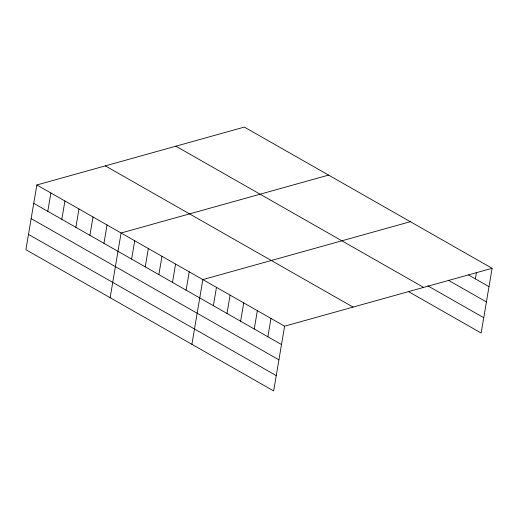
<?xml version="1.0" encoding="UTF-8"?>
<svg xmlns="http://www.w3.org/2000/svg" width="518" height="518" viewBox="0 0 518 518"><rect width="100%" height="100%" fill="white"/><g stroke="black" fill="none" stroke-linecap="round" stroke-linejoin="round"><path stroke-width="0.78" d="M492.1 268.298L244.341 127.085L36.849 184.978L25.9 249.702L273.659 390.915L284.609 326.198L492.1 268.298L481.151 333.022L408.249 291.466M47.785 211.318L50.887 192.981M61.823 219.321L64.925 200.984M75.868 227.324L78.963 208.987M89.905 235.321L93.007 216.99M103.943 243.324L107.045 224.993M110.14 297.714L121.082 232.996L328.58 175.097M131.611 259.097L134.712 240.76M145.234 266.861L148.336 248.53M158.864 274.631L161.966 256.293M172.494 282.394L175.589 264.063M186.117 290.164L189.219 271.833M191.9 344.315L202.842 279.597L410.34 221.698M213.371 305.698L216.472 287.367M227.001 313.468L230.102 295.13M240.624 321.231L243.725 302.9M254.254 329.001L257.355 310.664M267.877 336.765L270.979 318.434M475.375 278.865L476.45 272.487M468.557 274.987L488.998 286.635M448.258 280.193L486.408 301.942M427.874 285.865L483.741 317.715M175.867 146.186L423.627 287.406M105.322 165.877L353.082 307.096M36.849 184.978L284.609 326.198M33.748 203.315L281.507 344.535M31.158 218.622L278.917 359.842M28.49 234.395L276.249 375.608"/></g></svg>
